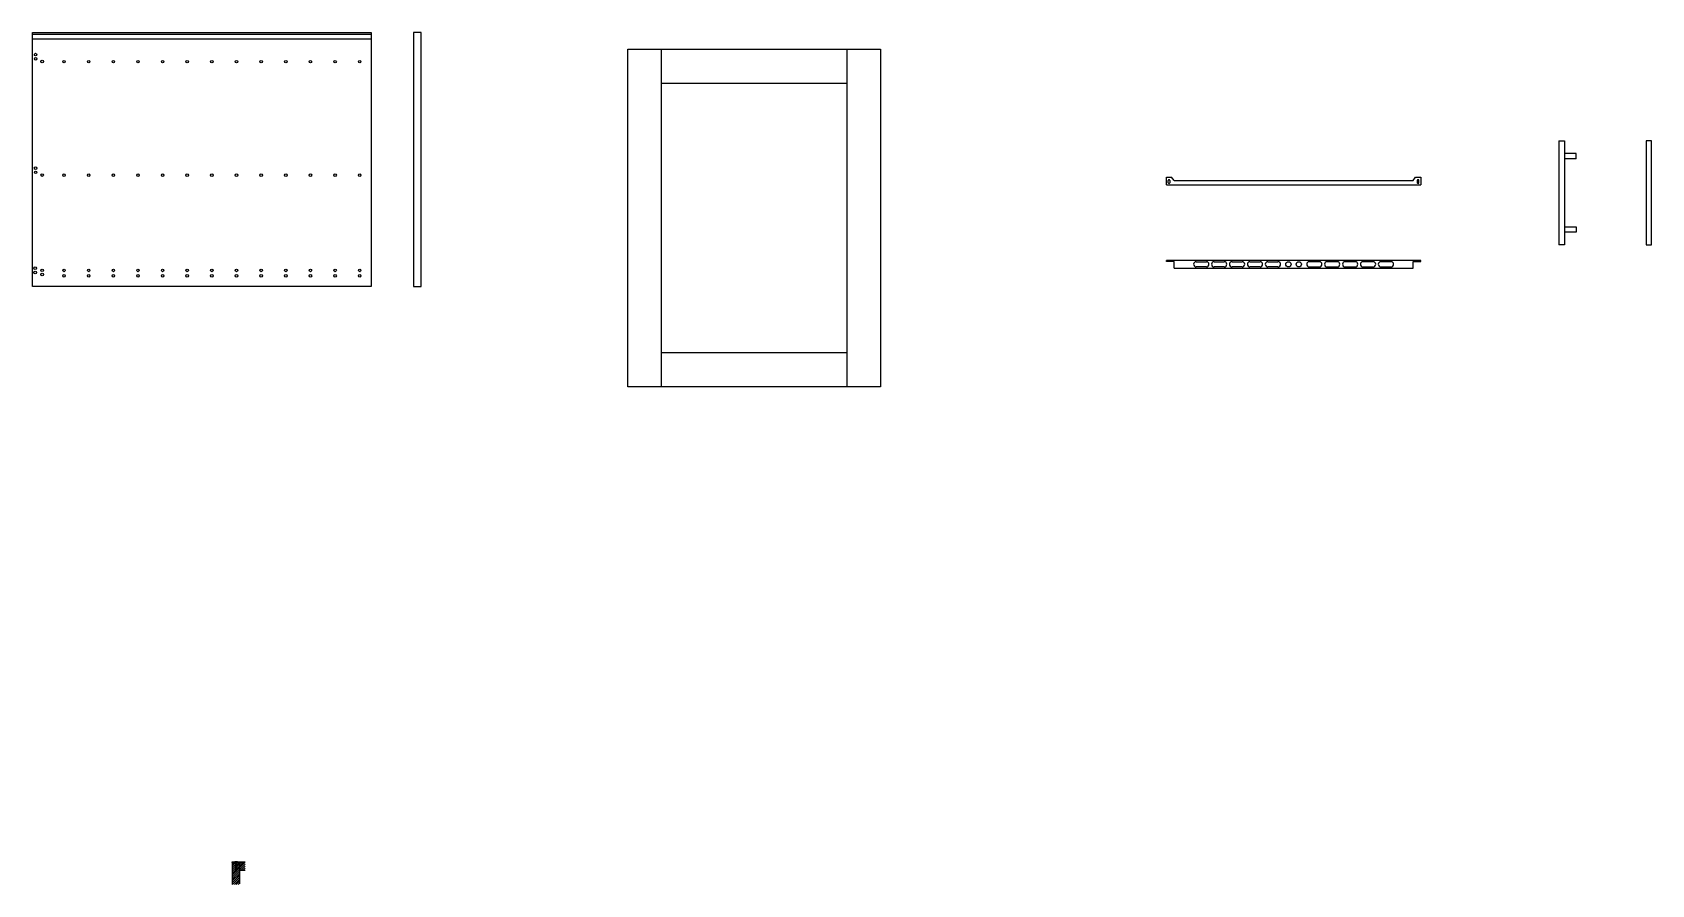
# Model space of a CAD drawing. Header units: millimetres. Extents: x -129 to 1482, y -456 to 477.
# Drawn here: x 679.4 to 1061.6, y -232.5 to -31.3 of the extents above; entities that cross this region are included whole.
import ezdxf

# ---------------------------------------------------------------- set-up
doc = ezdxf.new("R2010")
doc.units = ezdxf.units.MM
doc.header["$LTSCALE"] = 0.05
doc.layers.add('costr', color=4, linetype='Continuous')
doc.layers.add('viti', color=1, linetype='Continuous')

msp = doc.modelspace()

# ---------------------------------------------------------------- hatches: boundary and pattern name
at = {"layer": 'costr'}
h = msp.add_hatch(dxfattribs=at)
h.set_pattern_fill('ANSI31', color=256, scale=0.1)
h.paths.add_polyline_path([(728.4, -227.25), (729.63, -227.25), (729.63, -227.05), (726.6, -227.05), (726.6, -227.25), (726.6, -232.45), (728.4, -232.45), (728.4, -232.3)])
h.paths.add_polyline_path([(727.5, -229.34), (727.43, -229.21), (727.4, -229.22), (727.38, -229.22), (727.39, -229.21), (727.42, -229.2), (727.42, -229.11), (727.4, -229.12), (727.38, -229.12), (727.39, -229.11), (727.42, -229.1), (727.42, -229.01), (727.4, -229.02), (727.38, -229.02), (727.39, -229.01), (727.42, -229), (727.42, -228.91), (727.4, -228.92), (727.38, -228.92), (727.39, -228.91), (727.42, -228.9), (727.42, -228.81), (727.4, -228.82), (727.38, -228.82), (727.39, -228.81), (727.42, -228.8), (727.42, -228.71), (727.4, -228.72), (727.38, -228.72), (727.39, -228.7), (727.42, -228.7), (727.42, -228.61), (727.4, -228.62), (727.38, -228.62), (727.39, -228.6), (727.42, -228.6), (727.42, -228.51), (727.4, -228.52), (727.38, -228.52), (727.39, -228.5), (727.42, -228.5), (727.42, -228.41), (727.4, -228.42), (727.38, -228.42), (727.39, -228.4), (727.42, -228.4), (727.42, -228.31), (727.4, -228.32), (727.38, -228.32), (727.39, -228.3), (727.42, -228.3), (727.42, -228.21), (727.4, -228.22), (727.38, -228.22), (727.39, -228.2), (727.42, -228.2), (727.42, -228.11), (727.4, -228.12), (727.38, -228.12), (727.39, -228.1), (727.42, -228.1), (727.42, -228.01), (727.4, -228.02), (727.38, -228.02), (727.39, -228), (727.42, -228), (727.42, -227.91), (727.4, -227.92), (727.38, -227.92), (727.39, -227.9), (727.42, -227.9), (727.42, -227.81), (727.4, -227.82), (727.38, -227.82), (727.39, -227.8), (727.42, -227.8), (727.42, -227.71), (727.4, -227.72), (727.38, -227.72), (727.39, -227.7), (727.42, -227.7), (727.42, -227.61), (727.4, -227.62), (727.38, -227.62), (727.39, -227.6), (727.42, -227.6), (727.42, -227.51), (727.4, -227.52), (727.38, -227.51), (727.39, -227.5), (727.42, -227.5), (727.42, -227.41), (727.4, -227.42), (727.38, -227.41), (727.39, -227.4), (727.42, -227.4), (727.42, -227.31), (727.4, -227.32), (727.38, -227.31), (727.39, -227.3), (727.42, -227.3), (727.42, -227.25), (727.21, -227.09), (727.5, -227.09), (727.8, -227.09), (727.58, -227.25), (727.58, -227.26), (727.59, -227.26), (727.63, -227.26), (727.6, -227.27), (727.58, -227.28), (727.58, -227.36), (727.59, -227.36), (727.63, -227.36), (727.6, -227.37), (727.58, -227.38), (727.58, -227.46), (727.59, -227.46), (727.63, -227.46), (727.6, -227.47), (727.58, -227.48), (727.58, -227.56), (727.59, -227.56), (727.63, -227.56), (727.6, -227.57), (727.58, -227.58), (727.58, -227.66), (727.59, -227.66), (727.63, -227.66), (727.6, -227.67), (727.58, -227.68), (727.58, -227.76), (727.59, -227.76), (727.63, -227.76), (727.6, -227.77), (727.58, -227.78), (727.58, -227.86), (727.59, -227.86), (727.63, -227.86), (727.6, -227.87), (727.58, -227.88), (727.58, -227.96), (727.59, -227.96), (727.63, -227.96), (727.6, -227.97), (727.58, -227.98), (727.58, -228.06), (727.59, -228.06), (727.63, -228.06), (727.6, -228.07), (727.58, -228.08), (727.58, -228.16), (727.59, -228.16), (727.63, -228.16), (727.6, -228.17), (727.58, -228.18), (727.58, -228.26), (727.59, -228.26), (727.63, -228.26), (727.6, -228.27), (727.58, -228.28), (727.58, -228.36), (727.59, -228.36), (727.63, -228.36), (727.6, -228.37), (727.58, -228.38), (727.58, -228.46), (727.59, -228.46), (727.63, -228.46), (727.6, -228.47), (727.58, -228.48), (727.58, -228.56), (727.59, -228.56), (727.63, -228.56), (727.6, -228.57), (727.58, -228.58), (727.58, -228.66), (727.59, -228.66), (727.63, -228.66), (727.6, -228.67), (727.58, -228.68), (727.58, -228.76), (727.59, -228.76), (727.63, -228.76), (727.6, -228.77), (727.58, -228.78), (727.58, -228.86), (727.59, -228.86), (727.63, -228.86), (727.6, -228.87), (727.58, -228.88), (727.58, -228.96), (727.59, -228.96), (727.63, -228.96), (727.6, -228.97), (727.58, -228.98), (727.58, -229.06), (727.59, -229.06), (727.63, -229.06), (727.6, -229.07), (727.58, -229.08), (727.58, -229.16), (727.59, -229.16), (727.63, -229.16), (727.6, -229.18), (727.58, -229.18), (727.58, -229.21)], flags=16)
h = msp.add_hatch(dxfattribs=at)
h.set_pattern_fill('ANSI31', color=256, scale=0.1)
h.paths.add_polyline_path([(729.63, -227.25), (728.4, -227.25), (728.4, -229.05), (729.63, -229.05)], flags=17)

# ---------------------------------------------------------------- linework, layer by layer
for p, q in [((679.41, -91.27), (679.41, -31.27)), ((679.41, -31.27), (759.41, -31.27)), ((759.41, -31.77), (679.41, -31.77)), ((679.41, -32.77), (759.41, -32.77)), ((759.41, -31.27), (759.41, -91.27)), ((769.41, -31.27), (769.41, -91.27)), ((771.21, -31.27), (769.41, -31.27)), ((771.21, -91.27), (771.21, -31.27)), ((819.94, -35.25), (879.64, -35.25)), ((819.94, -114.95), (819.94, -35.25)), ((827.94, -114.95), (827.94, -35.25)), ((871.64, -35.25), (871.64, -114.95)), ((879.64, -35.25), (879.64, -114.95)), ((827.94, -43.25), (871.64, -43.25)), ((947.13, -67.25), (947.13, -65.45)), ((947.13, -65.45), (948.32, -65.45)), ((947.13, -67.25), (1007.13, -67.25)), ((947.53, -66.75), (947.53, -66.26)), ((947.93, -66.26), (947.93, -66.75)), ((948.93, -66.25), (948.32, -65.45)), ((948.93, -66.25), (1005.33, -66.25)), ((1005.33, -66.25), (1005.94, -65.45)), ((1005.94, -65.45), (1007.13, -65.45)), ((1006.33, -66.26), (1006.33, -66.75)), ((1006.73, -66.75), (1006.73, -66.26)), ((1007.13, -65.45), (1007.13, -67.25)), ((1007.13, -85.12), (947.13, -85.12)), ((947.13, -85.32), (947.13, -85.12)), ((948.93, -85.32), (947.13, -85.32)), ((948.93, -86.92), (948.93, -85.32)), ((948.93, -86.92), (1005.33, -86.92)), ((954.15, -85.4), (956.53, -85.4)), ((956.53, -86.64), (954.15, -86.64)), ((958.37, -85.4), (960.75, -85.4)), ((960.75, -86.64), (958.37, -86.64)), ((962.6, -85.4), (964.98, -85.4)), ((964.98, -86.64), (962.6, -86.64)), ((966.83, -85.4), (969.21, -85.4)), ((969.21, -86.64), (966.83, -86.64)), ((971.06, -85.4), (973.44, -85.4)), ((973.44, -86.64), (971.06, -86.64)), ((983.21, -85.4), (980.83, -85.4)), ((980.83, -86.64), (983.21, -86.64)), ((987.43, -85.4), (985.05, -85.4)), ((985.05, -86.64), (987.43, -86.64)), ((991.66, -85.4), (989.28, -85.4)), ((989.28, -86.64), (991.66, -86.64)), ((995.89, -85.4), (993.51, -85.4)), ((993.51, -86.64), (995.89, -86.64)), ((1000.12, -85.4), (997.74, -85.4)), ((997.74, -86.64), (1000.12, -86.64)), ((1005.33, -86.92), (1005.33, -85.32)), ((1005.33, -85.32), (1007.13, -85.32)), ((1007.13, -85.32), (1007.13, -85.12)), ((759.41, -91.27), (679.41, -91.27)), ((769.41, -91.27), (771.21, -91.27)), ((871.64, -106.95), (827.94, -106.95)), ((879.64, -114.95), (819.94, -114.95)), ((726.6, -227.25), (726.6, -227.05)), ((726.6, -227.05), (729.63, -227.05)), ((726.6, -227.25), (726.6, -232.45)), ((727.35, -227.25), (726.6, -227.25)), ((727.65, -227.25), (728.4, -227.25)), ((728.4, -232.3), (728.4, -227.25)), ((729.63, -227.25), (728.4, -227.25)), ((728.4, -229.05), (729.63, -229.05))]:
    msp.add_line(p, q)
for centre in [(975.9, -86.02), (978.36, -86.02)]:
    msp.add_circle(centre, 0.616)
for centre, radius, start, end in [((947.73, -66.26), 0.2, 0, 180), ((947.73, -66.75), 0.2, 180, 0), ((1006.53, -66.26), 0.2, 0, 180), ((1006.53, -66.75), 0.2, 180, 0), ((954.15, -86.02), 0.616, 90, 270), ((956.53, -86.02), 0.616, 270, 90), ((958.37, -86.02), 0.616, 90, 270), ((960.75, -86.02), 0.616, 270, 90), ((962.6, -86.02), 0.616, 90, 270), ((964.98, -86.02), 0.616, 270, 90), ((966.83, -86.02), 0.616, 90, 270), ((969.21, -86.02), 0.616, 270, 90), ((971.06, -86.02), 0.616, 90, 270), ((973.44, -86.02), 0.616, 270, 90), ((980.83, -86.02), 0.616, 90, 270), ((983.21, -86.02), 0.616, 270, 90), ((985.05, -86.02), 0.616, 90, 270), ((987.43, -86.02), 0.616, 270, 90), ((989.28, -86.02), 0.616, 90, 270), ((991.66, -86.02), 0.616, 270, 90), ((993.51, -86.02), 0.616, 90, 270), ((995.89, -86.02), 0.616, 270, 90), ((997.74, -86.02), 0.616, 90, 270), ((1000.12, -86.02), 0.616, 270, 90)]:
    msp.add_arc(centre, radius, start, end)
for p, q in [((1039.75, -56.89), (1039.75, -81.39)), ((1039.75, -56.89), (1041.05, -56.89)), ((1039.75, -56.89), (1041.05, -56.89)), ((1041.05, -56.89), (1041.05, -81.39)), ((1060.34, -56.89), (1060.34, -81.39)), ((1061.64, -56.89), (1060.34, -56.89)), ((1061.64, -81.39), (1061.64, -56.89)), ((1043.85, -59.84), (1041.05, -59.84)), ((1043.85, -61.14), (1041.05, -61.14)), ((1043.85, -61.14), (1043.85, -59.84)), ((1041.05, -77.14), (1043.85, -77.14)), ((1043.85, -78.44), (1041.05, -78.44)), ((1043.85, -77.14), (1043.85, -78.44)), ((1041.05, -81.39), (1039.75, -81.39)), ((1060.34, -81.39), (1061.64, -81.39))]:
    msp.add_line(p, q, dxfattribs=at)
for centre, radius in [((680.17, -36.53), 0.314), ((680.17, -37.52), 0.3), ((681.71, -38.16), 0.3), ((686.88, -38.17), 0.3), ((692.7, -38.17), 0.3), ((698.52, -38.17), 0.3), ((704.33, -38.17), 0.3), ((710.15, -38.17), 0.3), ((715.96, -38.17), 0.3), ((721.78, -38.17), 0.3), ((727.59, -38.17), 0.3), ((733.41, -38.17), 0.3), ((739.23, -38.17), 0.3), ((745.04, -38.17), 0.3), ((750.86, -38.17), 0.3), ((756.67, -38.17), 0.3), ((680.17, -63.33), 0.314), ((680.17, -64.32), 0.3), ((681.71, -64.96), 0.3), ((686.88, -64.97), 0.3), ((692.7, -64.97), 0.3), ((698.52, -64.97), 0.3), ((704.33, -64.97), 0.3), ((710.15, -64.97), 0.3), ((715.96, -64.97), 0.3), ((721.78, -64.97), 0.3), ((727.59, -64.97), 0.3), ((733.41, -64.97), 0.3), ((739.23, -64.97), 0.3), ((745.04, -64.97), 0.3), ((750.86, -64.97), 0.3), ((756.67, -64.97), 0.3), ((680.06, -86.95), 0.314), ((680.06, -87.94), 0.3), ((681.71, -87.45), 0.3), ((686.88, -87.46), 0.3), ((692.7, -87.46), 0.3), ((698.52, -87.46), 0.3), ((704.33, -87.46), 0.3), ((710.15, -87.46), 0.3), ((715.96, -87.46), 0.3), ((721.78, -87.46), 0.3), ((727.59, -87.46), 0.3), ((733.41, -87.46), 0.3), ((739.23, -87.46), 0.3), ((745.04, -87.46), 0.3), ((750.86, -87.46), 0.3), ((756.67, -87.46), 0.3), ((681.71, -88.43), 0.3), ((686.88, -88.74), 0.3), ((692.7, -88.74), 0.3), ((698.52, -88.74), 0.3), ((704.33, -88.74), 0.3), ((710.15, -88.74), 0.3), ((715.96, -88.74), 0.3), ((721.78, -88.74), 0.3), ((727.59, -88.74), 0.3), ((733.41, -88.74), 0.3), ((739.23, -88.74), 0.3), ((745.04, -88.74), 0.3), ((750.86, -88.74), 0.3), ((756.67, -88.74), 0.3)]:
    msp.add_circle(centre, radius, dxfattribs=at)
at = {"layer": 'viti'}
for p, q in [((727.5, -227.09), (727.21, -227.09)), ((727.21, -227.09), (727.42, -227.25)), ((727.39, -227.3), (727.38, -227.31)), ((727.4, -227.32), (727.38, -227.31)), ((727.39, -227.4), (727.38, -227.41)), ((727.4, -227.42), (727.38, -227.41)), ((727.39, -227.5), (727.38, -227.51)), ((727.4, -227.52), (727.38, -227.51)), ((727.39, -227.6), (727.38, -227.62)), ((727.4, -227.62), (727.38, -227.62)), ((727.39, -227.7), (727.38, -227.72)), ((727.4, -227.72), (727.38, -227.72)), ((727.39, -227.8), (727.38, -227.82)), ((727.4, -227.82), (727.38, -227.82)), ((727.39, -227.9), (727.38, -227.92)), ((727.4, -227.92), (727.38, -227.92)), ((727.39, -228), (727.38, -228.02)), ((727.4, -228.02), (727.38, -228.02)), ((727.39, -228.1), (727.38, -228.12)), ((727.4, -228.12), (727.38, -228.12)), ((727.39, -228.2), (727.38, -228.22)), ((727.4, -228.22), (727.38, -228.22)), ((727.39, -228.3), (727.38, -228.32)), ((727.4, -228.32), (727.38, -228.32)), ((727.39, -228.4), (727.38, -228.42)), ((727.4, -228.42), (727.38, -228.42)), ((727.39, -228.5), (727.38, -228.52)), ((727.4, -228.52), (727.38, -228.52)), ((727.39, -228.6), (727.38, -228.62)), ((727.4, -228.62), (727.38, -228.62)), ((727.39, -228.7), (727.38, -228.72)), ((727.4, -228.72), (727.38, -228.72)), ((727.39, -228.81), (727.38, -228.82)), ((727.4, -228.82), (727.38, -228.82)), ((727.39, -228.91), (727.38, -228.92)), ((727.4, -228.92), (727.38, -228.92)), ((727.39, -229.01), (727.38, -229.02)), ((727.4, -229.02), (727.38, -229.02)), ((727.39, -229.11), (727.38, -229.12)), ((727.4, -229.12), (727.38, -229.12)), ((727.39, -229.21), (727.38, -229.22)), ((727.4, -229.22), (727.38, -229.22)), ((727.59, -227.26), (727.39, -227.3)), ((727.59, -227.36), (727.39, -227.4)), ((727.59, -227.46), (727.39, -227.5)), ((727.59, -227.56), (727.39, -227.6)), ((727.59, -227.66), (727.39, -227.7)), ((727.59, -227.76), (727.39, -227.8)), ((727.59, -227.86), (727.39, -227.9)), ((727.59, -227.96), (727.39, -228)), ((727.59, -228.06), (727.39, -228.1)), ((727.59, -228.16), (727.39, -228.2)), ((727.59, -228.26), (727.39, -228.3)), ((727.59, -228.36), (727.39, -228.4)), ((727.59, -228.46), (727.39, -228.5)), ((727.59, -228.56), (727.39, -228.6)), ((727.59, -228.66), (727.39, -228.7)), ((727.59, -228.76), (727.39, -228.81)), ((727.59, -228.86), (727.39, -228.91)), ((727.59, -228.96), (727.39, -229.01)), ((727.59, -229.06), (727.39, -229.11)), ((727.59, -229.16), (727.39, -229.21)), ((727.6, -227.27), (727.4, -227.32)), ((727.6, -227.37), (727.4, -227.42)), ((727.6, -227.47), (727.4, -227.52)), ((727.6, -227.57), (727.4, -227.62)), ((727.6, -227.67), (727.4, -227.72)), ((727.6, -227.77), (727.4, -227.82)), ((727.6, -227.87), (727.4, -227.92)), ((727.6, -227.97), (727.4, -228.02)), ((727.6, -228.07), (727.4, -228.12)), ((727.6, -228.17), (727.4, -228.22)), ((727.4, -228.32), (727.6, -228.27)), ((727.6, -228.37), (727.4, -228.42)), ((727.6, -228.47), (727.4, -228.52)), ((727.6, -228.57), (727.4, -228.62)), ((727.6, -228.67), (727.4, -228.72)), ((727.6, -228.77), (727.4, -228.82)), ((727.6, -228.87), (727.4, -228.92)), ((727.6, -228.97), (727.4, -229.02)), ((727.6, -229.07), (727.4, -229.12)), ((727.6, -229.18), (727.4, -229.22)), ((727.42, -229.21), (727.42, -227.25)), ((727.42, -229.21), (727.58, -229.21)), ((727.5, -229.34), (727.42, -229.21)), ((727.8, -227.09), (727.5, -227.09)), ((727.58, -229.21), (727.5, -229.34)), ((727.8, -227.09), (727.58, -227.25)), ((727.58, -227.25), (727.58, -229.21)), ((727.63, -227.26), (727.59, -227.26)), ((727.63, -227.36), (727.59, -227.36)), ((727.63, -227.46), (727.59, -227.46)), ((727.63, -227.56), (727.59, -227.56)), ((727.63, -227.66), (727.59, -227.66)), ((727.63, -227.76), (727.59, -227.76)), ((727.63, -227.86), (727.59, -227.86)), ((727.63, -227.96), (727.59, -227.96)), ((727.63, -228.06), (727.59, -228.06)), ((727.63, -228.16), (727.59, -228.16)), ((727.63, -228.26), (727.59, -228.26)), ((727.63, -228.36), (727.59, -228.36)), ((727.63, -228.46), (727.59, -228.46)), ((727.63, -228.56), (727.59, -228.56)), ((727.63, -228.66), (727.59, -228.66)), ((727.63, -228.76), (727.59, -228.76)), ((727.63, -228.86), (727.59, -228.86)), ((727.63, -228.96), (727.59, -228.96)), ((727.63, -229.06), (727.59, -229.06)), ((727.63, -229.16), (727.59, -229.16)), ((727.63, -227.26), (727.6, -227.27)), ((727.63, -227.36), (727.6, -227.37)), ((727.63, -227.46), (727.6, -227.47)), ((727.63, -227.56), (727.6, -227.57)), ((727.63, -227.66), (727.6, -227.67)), ((727.63, -227.76), (727.6, -227.77)), ((727.63, -227.86), (727.6, -227.87)), ((727.63, -227.96), (727.6, -227.97)), ((727.63, -228.06), (727.6, -228.07)), ((727.63, -228.16), (727.6, -228.17)), ((727.63, -228.26), (727.6, -228.27)), ((727.63, -228.36), (727.6, -228.37)), ((727.63, -228.46), (727.6, -228.47)), ((727.63, -228.56), (727.6, -228.57)), ((727.63, -228.66), (727.6, -228.67)), ((727.63, -228.76), (727.6, -228.77)), ((727.63, -228.86), (727.6, -228.87)), ((727.63, -228.96), (727.6, -228.97)), ((727.63, -229.06), (727.6, -229.07)), ((727.63, -229.16), (727.6, -229.18))]:
    msp.add_line(p, q, dxfattribs=at)

doc.saveas('drawing.dxf')
